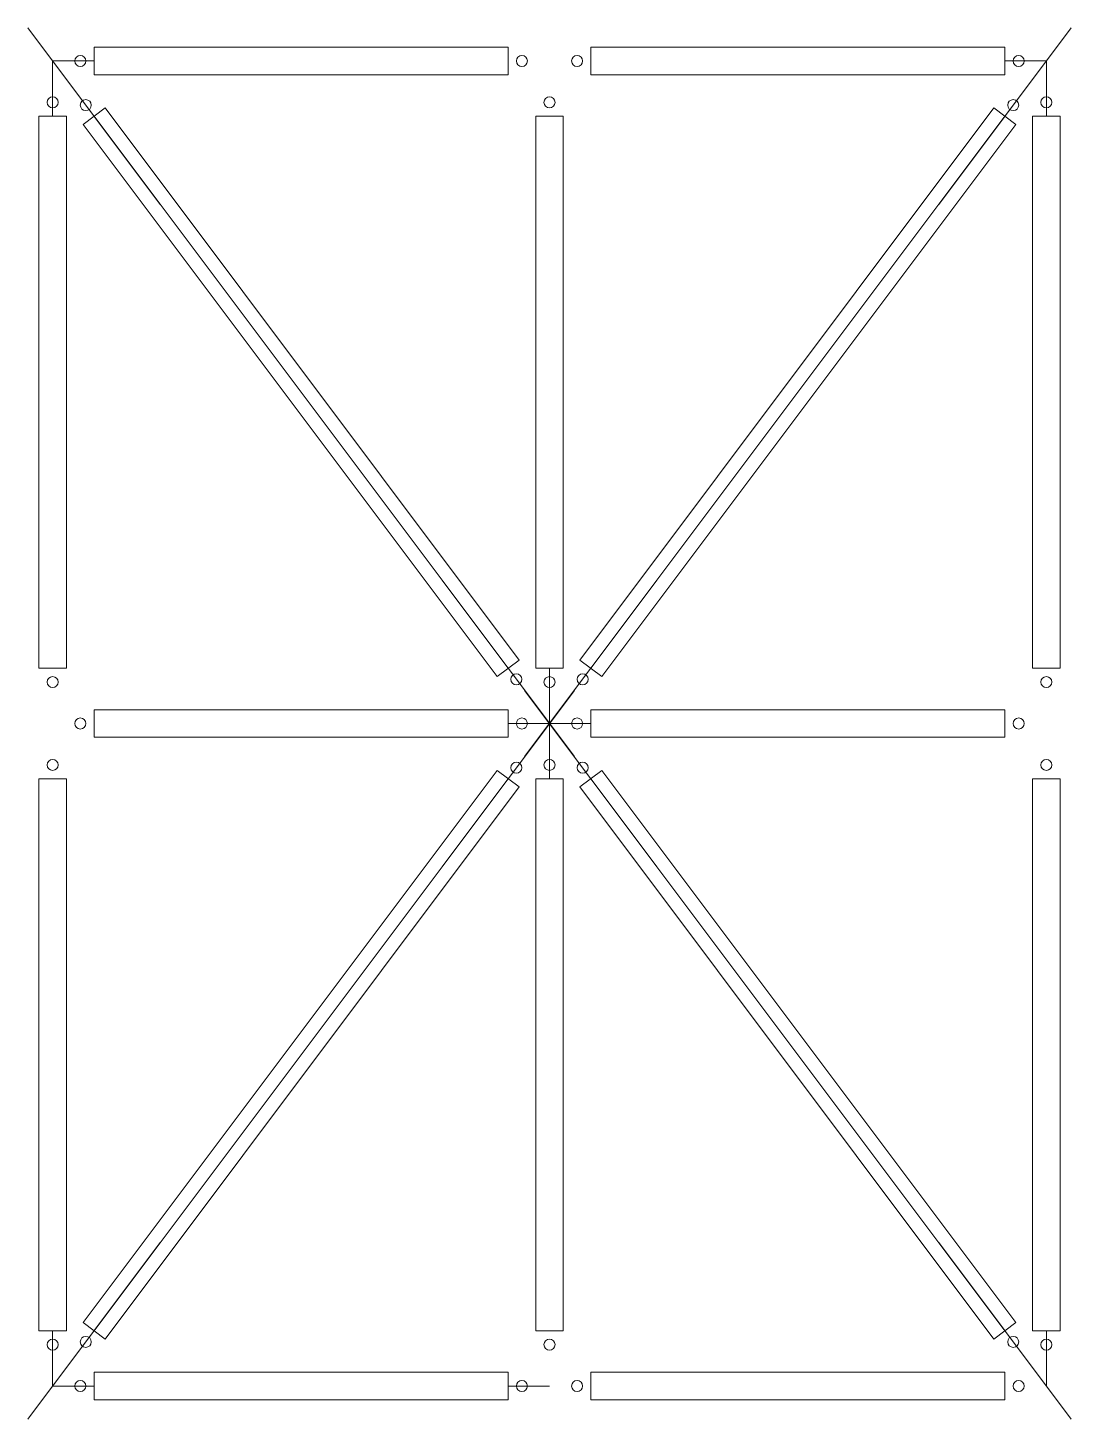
# Model space of a CAD drawing. Header units: millimetres. Extents: x 391 to 769, y -12 to 492.
import ezdxf

# ---------------------------------------------------------------- set-up
doc = ezdxf.new("R2010")
doc.units = ezdxf.units.MM
doc.layers.get('0').update_dxf_attribs({"linetype": 'CONTINUOUS', "lineweight": 0})
doc.layers.add('strips', color=7, linetype='CONTINUOUS', lineweight=0)

# ---------------------------------------------------------------- blocks, each defined once
blk = doc.blocks.new('vert 200')
for p, q in [((5, 200), (-5, 200)), ((-5, 200), (-5, 0)), ((5, 0), (5, 200)), ((-5, 0), (5, 0))]:
    blk.add_line(p, q)
at = {"layer": 'strips'}
for centre in [(0, 205), (0, -5)]:
    blk.add_circle(centre, 2, dxfattribs=at)
blk = doc.blocks.new('horiz 150')
for p, q in [((0, 5), (150, 5)), ((0, -5), (0, 5)), ((150, 5), (150, -5)), ((150, -5), (0, -5))]:
    blk.add_line(p, q)
at = {"layer": 'strips'}
for centre in [(-5, 0), (155, 0)]:
    blk.add_circle(centre, 2, dxfattribs=at)
blk = doc.blocks.new('diag a')
for p, q in [((146, 203), (-4, 3)), ((146, 203), (154, 197)), ((150, 200), (0, 0)), ((4, -3), (154, 197)), ((-4, 3), (4, -3))]:
    blk.add_line(p, q)
at = {"layer": 'strips'}
for centre in [(153, 204), (-3, -4)]:
    blk.add_circle(centre, 2, dxfattribs=at)

msp = doc.modelspace()

# ---------------------------------------------------------------- linework, layer by layer
at = {"layer": 'strips'}
for p, q in [((439, 428), (391, 492)), ((721, 428), (769, 492)), ((415, 480), (400, 480)), ((400, 480), (400, 460)), ((745, 480), (760, 480)), ((760, 480), (760, 460)), ((589, 228), (541, 292)), ((571, 228), (619, 292)), ((580, 240), (580, 260)), ((580, 240), (580, 260)), ((619, 188), (571, 252)), ((541, 188), (589, 252)), ((565, 240), (580, 240)), ((580, 240), (580, 220)), ((595, 240), (580, 240)), ((580, 240), (580, 220)), ((391, -12), (439, 52)), ((769, -12), (721, 52)), ((400, 0), (400, 20)), ((760, 0), (760, 20)), ((400, 0), (415, 0)), ((565, 0), (580, 0))]:
    msp.add_line(p, q, dxfattribs=at)

# ---------------------------------------------------------------- block references
at = {"yscale": -1, "rotation": 180}
for name, p in [('horiz 150', (565, 480)), ('vert 200', (400, 260)), ('diag a', (565, 260)), ('vert 200', (580, 260)), ('horiz 150', (745, 240)), ('vert 200', (760, 20)), ('diag a', (745, 20)), ('horiz 150', (745, 0))]:
    msp.add_blockref(name, p, dxfattribs=at)
for name, p in [('horiz 150', (595, 480)), ('diag a', (595, 260)), ('vert 200', (760, 260)), ('horiz 150', (415, 240)), ('vert 200', (400, 20)), ('vert 200', (580, 20)), ('diag a', (415, 20)), ('horiz 150', (415, 0))]:
    msp.add_blockref(name, p)

doc.saveas('drawing.dxf')
